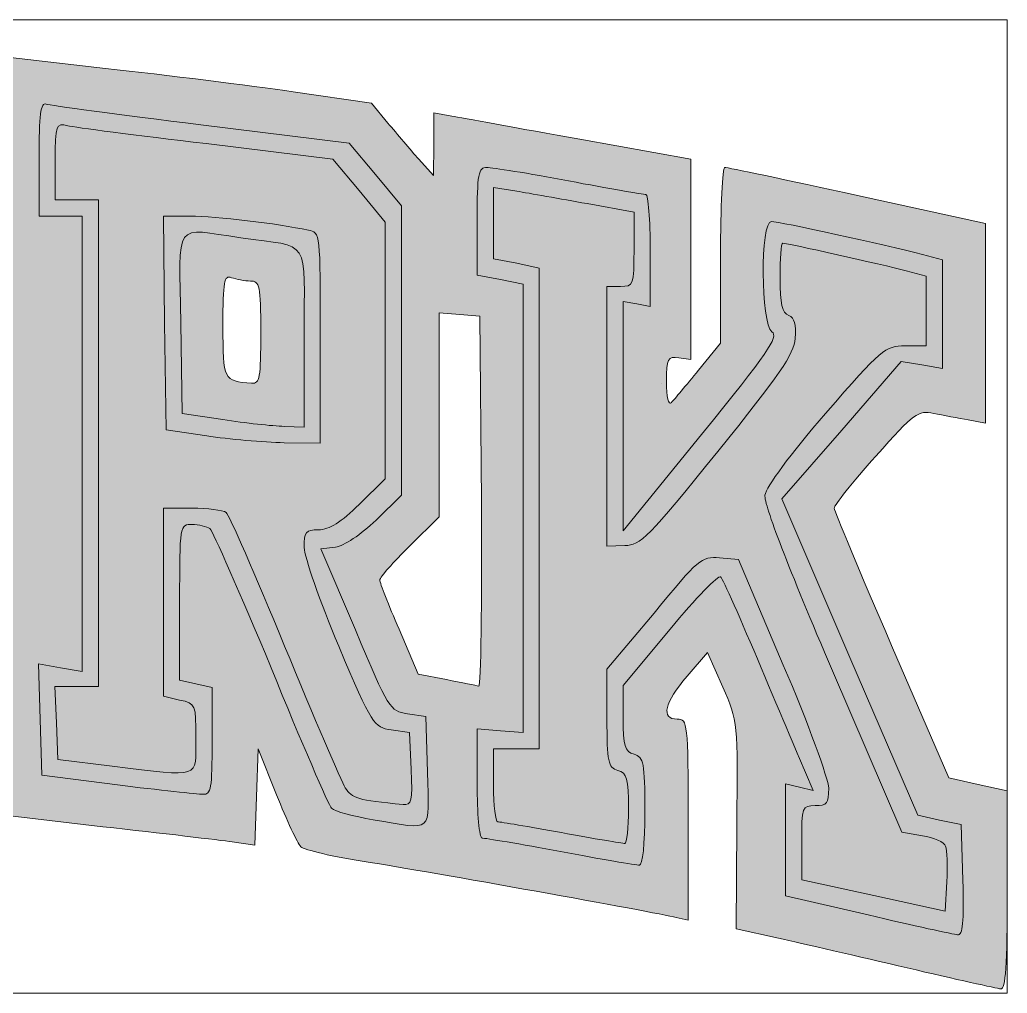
# Model space of a CAD drawing. Extents: x 718 to 1201, y 472 to 607.
# Drawn here: x 1064.1 to 1201, y 472 to 607 of the extents above; entities that cross this region are included whole.
import ezdxf

# ---------------------------------------------------------------- set-up
doc = ezdxf.new("R2010")
doc.units = 0
doc.header["$MEASUREMENT"] = 0
doc.layers.add('Capa 1', color=7, linetype='Continuous')

# ---------------------------------------------------------------- blocks, each defined once
blk = doc.blocks.new('block 2')
at = {"layer": 'Capa 1', "lineweight": 0}
blk.add_lwpolyline([(718, 472), (1201, 472), (1201, 607), (718, 607), (718, 472)], dxfattribs=at)

msp = doc.modelspace()

# ---------------------------------------------------------------- hatches: boundary and pattern name
at = {"layer": 'Capa 1', "true_color": 0x0269b3}
h = msp.add_hatch(color=152, dxfattribs=at)
h.dxf.hatch_style = 2
edge = h.paths.add_edge_path()
edge.add_spline(control_points=[(1187.12, 475.52), (1180.52, 477.1), (1172.5, 478.9), (1169.27, 479.65), (1169.27, 479.65), (1163.43, 480.93), (1163.43, 480.93), (1163.43, 480.93), (1163.5, 495.25), (1163.5, 495.25), (1163.65, 509.5), (1163.65, 509.73), (1161.55, 514.45), (1161.55, 514.45), (1159.45, 519.25), (1159.45, 519.25), (1159.45, 519.25), (1156.6, 515.95), (1156.6, 515.95), (1153.45, 512.27), (1152.93, 510.02), (1155.25, 510.02), (1156.68, 510.02), (1156.75, 509.5), (1156.75, 496.07), (1156.75, 496.07), (1156.75, 482.12), (1156.75, 482.12), (1156.75, 482.12), (1155.1, 482.5), (1155.1, 482.5), (1152.1, 483.25), (1120.68, 488.88), (1112.12, 490.23), (1107.62, 490.9), (1103.5, 491.88), (1103.05, 492.32), (1102.6, 492.77), (1101.1, 496), (1099.68, 499.52), (1099.68, 499.52), (1097.12, 505.9), (1097.12, 505.9), (1097.12, 505.9), (1096.9, 499.23), (1096.9, 499.23), (1096.9, 499.23), (1096.68, 492.55), (1096.68, 492.55), (1096.68, 492.55), (1093.52, 493), (1093.52, 493), (1091.8, 493.23), (1083.7, 494.2), (1075.6, 495.1), (1075.6, 495.1), (1060.75, 496.82), (1060.75, 496.82), (1060.75, 496.82), (1060.75, 504.32), (1060.75, 504.32), (1060.75, 504.32), (1057.23, 500.88), (1057.23, 500.88), (1057.23, 500.88), (1053.62, 497.5), (1053.62, 497.5), (1053.62, 497.5), (1039, 498.55), (1039, 498.55), (1030.98, 499.15), (1023.62, 499.82), (1022.73, 499.98), (1021.68, 500.2), (1018.75, 503.12), (1015.38, 507.32), (1015.38, 507.32), (1009.75, 514.3), (1009.75, 514.3), (1009.75, 514.3), (1009.75, 546.32), (1009.75, 546.32), (1009.75, 572.43), (1009.6, 578.27), (1008.77, 578.27), (1008.18, 578.27), (1004.65, 571.45), (1000.52, 562.52), (1000.52, 562.52), (993.25, 546.7), (993.25, 546.7), (993.25, 546.7), (993.25, 529), (993.25, 529), (993.25, 529), (996.25, 528.48), (996.25, 528.48), (996.25, 528.48), (999.25, 528.02), (999.25, 528.02), (999.25, 528.02), (999.25, 500.8), (999.25, 500.8), (999.25, 500.8), (990.85, 501.25), (990.85, 501.25), (986.2, 501.55), (977.57, 501.77), (971.73, 501.77), (971.73, 501.77), (961, 501.77), (961, 501.77), (961, 501.77), (961, 528.77), (961, 528.77), (961, 528.77), (967.75, 528.77), (967.75, 528.77), (967.75, 528.77), (967.75, 545.88), (967.75, 545.88), (967.75, 545.88), (959.8, 562.82), (959.8, 562.82), (959.8, 562.82), (951.77, 579.77), (951.77, 579.77), (951.77, 579.77), (943.75, 579.77), (943.75, 579.77), (943.75, 579.77), (943.75, 607), (943.75, 607), (943.75, 607), (977.35, 606.48), (977.35, 606.48), (995.8, 606.25), (1011.77, 605.8), (1012.98, 605.57), (1014.85, 605.12), (1015, 604.82), (1015, 601.3), (1015, 601.3), (1015, 597.48), (1015, 597.48), (1015, 597.48), (1018.98, 601.3), (1018.98, 601.3), (1018.98, 601.3), (1022.88, 605.12), (1022.88, 605.12), (1022.88, 605.12), (1038.25, 604), (1038.25, 604), (1038.25, 604), (1053.62, 602.95), (1053.62, 602.95), (1053.62, 602.95), (1057.23, 599.05), (1057.23, 599.05), (1057.23, 599.05), (1060.75, 595.23), (1060.75, 595.23), (1060.75, 595.23), (1060.75, 601.98), (1060.75, 601.98), (1060.75, 601.98), (1075.98, 600.25), (1075.98, 600.25), (1084.3, 599.35), (1096, 597.85), (1102, 597.02), (1102, 597.02), (1112.87, 595.45), (1112.87, 595.45), (1112.87, 595.45), (1115.12, 592.68), (1115.12, 592.68), (1116.4, 591.18), (1118.27, 588.93), (1119.4, 587.65), (1119.4, 587.65), (1121.43, 585.4), (1121.43, 585.4), (1121.43, 585.4), (1121.5, 589.75), (1121.5, 589.75), (1121.5, 589.75), (1121.5, 594.1), (1121.5, 594.1), (1121.5, 594.1), (1123.98, 593.65), (1123.98, 593.65), (1125.25, 593.43), (1133.27, 591.93), (1141.75, 590.43), (1141.75, 590.43), (1157.12, 587.65), (1157.12, 587.65), (1157.12, 587.65), (1157.12, 559.9), (1157.12, 559.9), (1157.12, 559.9), (1155.48, 560.12), (1155.48, 560.12), (1153.9, 560.35), (1153.75, 560.05), (1153.75, 556.82), (1153.75, 554.65), (1154.05, 553.52), (1154.43, 553.9), (1154.8, 554.35), (1156.52, 556.3), (1158.18, 558.4), (1158.18, 558.4), (1161.25, 562.15), (1161.25, 562.15), (1161.25, 562.15), (1161.25, 574.3), (1161.25, 574.3), (1161.25, 581.05), (1161.48, 586.52), (1161.85, 586.52), (1162.15, 586.52), (1170.4, 584.8), (1180.23, 582.62), (1180.23, 582.62), (1198, 578.73), (1198, 578.73), (1198, 578.73), (1198, 551.05), (1198, 551.05), (1198, 551.05), (1195.6, 551.5), (1195.6, 551.5), (1194.25, 551.73), (1192.07, 552.18), (1190.8, 552.4), (1188.62, 552.85), (1188.18, 552.55), (1182.77, 546.48), (1179.55, 542.88), (1177, 539.65), (1177, 539.27), (1177, 538.9), (1180.6, 530.35), (1184.95, 520.23), (1184.95, 520.23), (1192.9, 501.85), (1192.9, 501.85), (1192.9, 501.85), (1196.95, 500.95), (1196.95, 500.95), (1196.95, 500.95), (1201, 500.05), (1201, 500.05), (1201, 500.05), (1201, 486.25), (1201, 486.25), (1201, 475.75), (1200.77, 472.52), (1200.1, 472.6), (1199.57, 472.68), (1193.73, 473.95), (1187.12, 475.52), (1187.12, 475.52), (1187.12, 475.52), (1187.12, 475.52)], knot_values=[0, 0, 0, 0, 1, 1, 1, 2, 2, 2, 3, 3, 3, 4, 4, 4, 5, 5, 5, 6, 6, 6, 7, 7, 7, 8, 8, 8, 9, 9, 9, 10, 10, 10, 11, 11, 11, 12, 12, 12, 13, 13, 13, 14, 14, 14, 15, 15, 15, 16, 16, 16, 17, 17, 17, 18, 18, 18, 19, 19, 19, 20, 20, 20, 21, 21, 21, 22, 22, 22, 23, 23, 23, 24, 24, 24, 25, 25, 25, 26, 26, 26, 27, 27, 27, 28, 28, 28, 29, 29, 29, 30, 30, 30, 31, 31, 31, 32, 32, 32, 33, 33, 33, 34, 34, 34, 35, 35, 35, 36, 36, 36, 37, 37, 37, 38, 38, 38, 39, 39, 39, 40, 40, 40, 41, 41, 41, 42, 42, 42, 43, 43, 43, 44, 44, 44, 45, 45, 45, 46, 46, 46, 47, 47, 47, 48, 48, 48, 49, 49, 49, 50, 50, 50, 51, 51, 51, 52, 52, 52, 53, 53, 53, 54, 54, 54, 55, 55, 55, 56, 56, 56, 57, 57, 57, 58, 58, 58, 59, 59, 59, 60, 60, 60, 61, 61, 61, 62, 62, 62, 63, 63, 63, 64, 64, 64, 65, 65, 65, 66, 66, 66, 67, 67, 67, 68, 68, 68, 69, 69, 69, 70, 70, 70, 71, 71, 71, 72, 72, 72, 73, 73, 73, 74, 74, 74, 75, 75, 75, 76, 76, 76, 77, 77, 77, 78, 78, 78, 79, 79, 79, 80, 80, 80, 81, 81, 81, 82, 82, 82, 83, 83, 83, 84, 84, 84, 85, 85, 85, 86, 86, 86, 87, 87, 87, 88, 88, 88, 89, 89, 89, 89], degree=3, periodic=1)
edge = h.paths.add_edge_path()
edge.add_spline(control_points=[(1192.45, 492.4), (1192.3, 492.93), (1190.8, 493.6), (1189.23, 493.82), (1189.23, 493.82), (1186.38, 494.35), (1186.38, 494.35), (1186.38, 494.35), (1176.77, 516.7), (1176.77, 516.7), (1170.7, 530.88), (1167.25, 539.8), (1167.4, 541.07), (1167.55, 542.2), (1170.93, 546.77), (1175.8, 552.4), (1183.6, 561.4), (1184.05, 561.77), (1186.82, 561.77), (1186.82, 561.77), (1189.75, 561.77), (1189.75, 561.77), (1189.75, 561.77), (1189.75, 571.45), (1189.75, 571.45), (1189.75, 571.45), (1186.98, 572.2), (1186.98, 572.2), (1183.75, 573.02), (1170.48, 576.02), (1169.87, 576.02), (1169.65, 576.02), (1169.5, 573.85), (1169.5, 571.23), (1169.5, 567.55), (1169.8, 566.35), (1170.7, 565.98), (1171.52, 565.68), (1171.75, 564.77), (1171.6, 562.82), (1171.45, 560.65), (1169.35, 557.65), (1160.87, 547.15), (1151.2, 535.15), (1150.15, 534.1), (1147.98, 534.1), (1147.98, 534.1), (1145.5, 534.02), (1145.5, 534.02), (1145.5, 534.02), (1145.5, 570.02), (1145.5, 570.02), (1145.5, 570.02), (1147.37, 570.02), (1147.37, 570.02), (1149.18, 570.02), (1149.25, 570.18), (1149.25, 575.2), (1149.25, 575.2), (1149.25, 580.3), (1149.25, 580.3), (1149.25, 580.3), (1142.73, 581.5), (1142.73, 581.5), (1139.05, 582.18), (1134.7, 582.93), (1132.98, 583.23), (1132.98, 583.23), (1129.75, 583.75), (1129.75, 583.75), (1129.75, 583.75), (1129.75, 573.85), (1129.75, 573.85), (1129.75, 573.85), (1132.98, 573.25), (1132.98, 573.25), (1132.98, 573.25), (1136.12, 572.57), (1136.12, 572.57), (1136.12, 572.57), (1136.12, 505.9), (1136.12, 505.9), (1136.12, 505.9), (1129.75, 505.9), (1129.75, 505.9), (1129.75, 505.9), (1129.75, 500.8), (1129.75, 500.8), (1129.75, 498.02), (1130.05, 495.77), (1130.35, 495.77), (1130.73, 495.77), (1134.7, 495.1), (1139.2, 494.27), (1143.7, 493.45), (1147.6, 492.77), (1147.98, 492.77), (1148.27, 492.77), (1148.5, 494.95), (1148.5, 497.57), (1148.5, 501.77), (1148.27, 502.52), (1147, 502.9), (1145.65, 503.35), (1145.5, 504.02), (1145.5, 510.18), (1145.5, 510.18), (1145.5, 516.93), (1145.5, 516.93), (1145.5, 516.93), (1152.02, 524.73), (1152.02, 524.73), (1158.18, 532.23), (1158.62, 532.6), (1161.1, 532.38), (1161.1, 532.38), (1163.73, 532.15), (1163.73, 532.15), (1163.73, 532.15), (1169.95, 517.52), (1169.95, 517.52), (1173.4, 509.5), (1176.18, 501.77), (1176.25, 500.43), (1176.25, 498.32), (1176.02, 498.02), (1174.37, 498.02), (1172.57, 498.02), (1172.5, 497.88), (1172.5, 492.93), (1172.5, 492.93), (1172.5, 487.75), (1172.5, 487.75), (1172.5, 487.75), (1182.48, 485.57), (1182.48, 485.57), (1182.48, 485.57), (1192.38, 483.4), (1192.38, 483.4), (1192.38, 483.4), (1192.6, 487.45), (1192.6, 487.45), (1192.75, 489.62), (1192.68, 491.88), (1192.45, 492.4), (1192.45, 492.4), (1192.45, 492.4), (1192.45, 492.4)], knot_values=[0, 0, 0, 0, 1, 1, 1, 2, 2, 2, 3, 3, 3, 4, 4, 4, 5, 5, 5, 6, 6, 6, 7, 7, 7, 8, 8, 8, 9, 9, 9, 10, 10, 10, 11, 11, 11, 12, 12, 12, 13, 13, 13, 14, 14, 14, 15, 15, 15, 16, 16, 16, 17, 17, 17, 18, 18, 18, 19, 19, 19, 20, 20, 20, 21, 21, 21, 22, 22, 22, 23, 23, 23, 24, 24, 24, 25, 25, 25, 26, 26, 26, 27, 27, 27, 28, 28, 28, 29, 29, 29, 30, 30, 30, 31, 31, 31, 32, 32, 32, 33, 33, 33, 34, 34, 34, 35, 35, 35, 36, 36, 36, 37, 37, 37, 38, 38, 38, 39, 39, 39, 40, 40, 40, 41, 41, 41, 42, 42, 42, 43, 43, 43, 44, 44, 44, 45, 45, 45, 46, 46, 46, 47, 47, 47, 48, 48, 48, 49, 49, 49, 49], degree=3, periodic=1)
edge = h.paths.add_edge_path()
edge.add_spline(control_points=[(1118.35, 503.05), (1118.35, 503.05), (1118.12, 508.15), (1118.12, 508.15), (1118.12, 508.15), (1115.57, 508.52), (1115.57, 508.52), (1113.18, 508.9), (1112.95, 509.12), (1108.3, 520.15), (1105.68, 526.3), (1103.57, 532.52), (1103.5, 533.8), (1103.5, 535.98), (1103.73, 536.27), (1105.52, 536.27), (1106.95, 536.27), (1108.68, 537.32), (1111.15, 539.8), (1111.15, 539.8), (1114.75, 543.32), (1114.75, 543.32), (1114.75, 543.32), (1114.75, 578.95), (1114.75, 578.95), (1114.75, 578.95), (1111.15, 583.3), (1111.15, 583.3), (1111.15, 583.3), (1107.48, 587.65), (1107.48, 587.65), (1107.48, 587.65), (1089.93, 589.82), (1089.93, 589.82), (1080.25, 590.95), (1071.62, 592.07), (1070.73, 592.3), (1069.07, 592.68), (1069, 592.52), (1069, 587.35), (1069, 587.35), (1069, 582.02), (1069, 582.02), (1069, 582.02), (1075, 582.02), (1075, 582.02), (1075, 582.02), (1075, 514.52), (1075, 514.52), (1075, 514.52), (1068.93, 514.52), (1068.93, 514.52), (1068.93, 514.52), (1069.15, 509.5), (1069.15, 509.5), (1069.15, 509.5), (1069.38, 504.4), (1069.38, 504.4), (1069.38, 504.4), (1076.88, 503.5), (1076.88, 503.5), (1089.4, 502), (1088.5, 501.7), (1088.5, 507.32), (1088.5, 512.05), (1088.5, 512.2), (1086.25, 512.65), (1086.25, 512.65), (1084, 513.18), (1084, 513.18), (1084, 513.18), (1084, 539.27), (1084, 539.27), (1084, 539.27), (1087.98, 539.27), (1087.98, 539.27), (1090.07, 539.27), (1092.25, 538.98), (1092.7, 538.68), (1093.07, 538.38), (1096.75, 530.05), (1100.8, 520.15), (1104.85, 510.25), (1108.68, 501.4), (1109.2, 500.5), (1110.18, 499), (1110.93, 498.77), (1117.23, 498.18), (1118.43, 498.02), (1118.57, 498.62), (1118.35, 503.05), (1118.35, 503.05), (1118.35, 503.05), (1118.35, 503.05)], knot_values=[0, 0, 0, 0, 1, 1, 1, 2, 2, 2, 3, 3, 3, 4, 4, 4, 5, 5, 5, 6, 6, 6, 7, 7, 7, 8, 8, 8, 9, 9, 9, 10, 10, 10, 11, 11, 11, 12, 12, 12, 13, 13, 13, 14, 14, 14, 15, 15, 15, 16, 16, 16, 17, 17, 17, 18, 18, 18, 19, 19, 19, 20, 20, 20, 21, 21, 21, 22, 22, 22, 23, 23, 23, 24, 24, 24, 25, 25, 25, 26, 26, 26, 27, 27, 27, 28, 28, 28, 29, 29, 29, 30, 30, 30, 31, 31, 31, 31], degree=3, periodic=1)
edge = h.paths.add_edge_path()
edge.add_spline(control_points=[(1053.85, 510.7), (1053.85, 510.7), (1057.75, 515.12), (1057.75, 515.12), (1057.75, 515.12), (1057.75, 584.05), (1057.75, 584.05), (1057.75, 584.05), (1053.62, 589.3), (1053.62, 589.3), (1053.62, 589.3), (1049.43, 594.55), (1049.43, 594.55), (1049.43, 594.55), (1038.02, 595.52), (1038.02, 595.52), (1038.02, 595.52), (1026.62, 596.43), (1026.62, 596.43), (1026.62, 596.43), (1022.35, 591.7), (1022.35, 591.7), (1022.35, 591.7), (1018, 586.9), (1018, 586.9), (1018, 586.9), (1018, 518.65), (1018, 518.65), (1018, 518.65), (1026.4, 508.15), (1026.4, 508.15), (1026.4, 508.15), (1036.23, 507.32), (1036.23, 507.32), (1041.7, 506.88), (1046.95, 506.43), (1048, 506.43), (1049.43, 506.35), (1050.85, 507.4), (1053.85, 510.7), (1053.85, 510.7), (1053.85, 510.7), (1053.85, 510.7)], knot_values=[0, 0, 0, 0, 1, 1, 1, 2, 2, 2, 3, 3, 3, 4, 4, 4, 5, 5, 5, 6, 6, 6, 7, 7, 7, 8, 8, 8, 9, 9, 9, 10, 10, 10, 11, 11, 11, 12, 12, 12, 13, 13, 13, 14, 14, 14, 14], degree=3, periodic=1)
edge = h.paths.add_edge_path()
edge.add_spline(control_points=[(991, 514.9), (991, 514.9), (991, 520.52), (991, 520.52), (991, 520.52), (985, 520.52), (985, 520.52), (985, 520.52), (985, 550.3), (985, 550.3), (985, 550.3), (993.32, 568.38), (993.32, 568.38), (993.32, 568.38), (1001.73, 586.52), (1001.73, 586.52), (1001.73, 586.52), (1006.75, 586.52), (1006.75, 586.52), (1006.75, 586.52), (1006.75, 597.77), (1006.75, 597.77), (1006.75, 597.77), (999.1, 597.77), (999.1, 597.77), (994.82, 597.77), (990.62, 598), (989.73, 598.23), (988.07, 598.68), (988, 598.52), (988, 592.98), (988, 587.43), (988.07, 587.27), (989.88, 587.27), (992.88, 587.27), (992.27, 584.35), (987.1, 572.8), (987.1, 572.8), (982.45, 562.45), (982.45, 562.45), (982.45, 562.45), (979.9, 562.68), (979.9, 562.68), (977.35, 562.9), (977.2, 563.05), (972.93, 572.57), (967.82, 583.68), (967.15, 588.02), (970.38, 588.02), (972.18, 588.02), (972.25, 588.18), (972.25, 593.27), (972.25, 593.27), (972.25, 598.52), (972.25, 598.52), (972.25, 598.52), (952, 598.52), (952, 598.52), (952, 598.52), (952, 588.02), (952, 588.02), (952, 588.02), (957.77, 588.02), (957.77, 588.02), (957.77, 588.02), (966.93, 568.68), (966.93, 568.68), (966.93, 568.68), (976, 549.32), (976, 549.32), (976, 549.32), (975.85, 535.07), (975.85, 535.07), (975.85, 535.07), (975.62, 520.9), (975.62, 520.9), (975.62, 520.9), (972.48, 520.68), (972.48, 520.68), (972.48, 520.68), (969.25, 520.45), (969.25, 520.45), (969.25, 520.45), (969.25, 510.1), (969.25, 510.1), (969.25, 510.1), (979.98, 509.8), (979.98, 509.8), (985.82, 509.73), (990.7, 509.5), (990.85, 509.43), (990.93, 509.35), (991, 511.82), (991, 514.9), (991, 514.9), (991, 514.9), (991, 514.9)], knot_values=[0, 0, 0, 0, 1, 1, 1, 2, 2, 2, 3, 3, 3, 4, 4, 4, 5, 5, 5, 6, 6, 6, 7, 7, 7, 8, 8, 8, 9, 9, 9, 10, 10, 10, 11, 11, 11, 12, 12, 12, 13, 13, 13, 14, 14, 14, 15, 15, 15, 16, 16, 16, 17, 17, 17, 18, 18, 18, 19, 19, 19, 20, 20, 20, 21, 21, 21, 22, 22, 22, 23, 23, 23, 24, 24, 24, 25, 25, 25, 26, 26, 26, 27, 27, 27, 28, 28, 28, 29, 29, 29, 30, 30, 30, 31, 31, 31, 32, 32, 32, 32], degree=3, periodic=1)
edge = h.paths.add_edge_path()
edge.add_spline(control_points=[(1128.1, 540.18), (1128.1, 540.18), (1127.87, 565.9), (1127.87, 565.9), (1127.87, 565.9), (1125.1, 566.12), (1125.1, 566.12), (1125.1, 566.12), (1122.25, 566.35), (1122.25, 566.35), (1122.25, 566.35), (1122.25, 538.07), (1122.25, 538.07), (1122.25, 538.07), (1118.12, 534.02), (1118.12, 534.02), (1115.87, 531.77), (1114, 529.68), (1114, 529.3), (1114, 528.93), (1115.2, 525.85), (1116.7, 522.48), (1116.7, 522.48), (1119.32, 516.25), (1119.32, 516.25), (1119.32, 516.25), (1123.23, 515.5), (1123.23, 515.5), (1125.4, 515.05), (1127.35, 514.68), (1127.73, 514.6), (1128.02, 514.6), (1128.18, 526.07), (1128.1, 540.18), (1128.1, 540.18), (1128.1, 540.18), (1128.1, 540.18)], knot_values=[0, 0, 0, 0, 1, 1, 1, 2, 2, 2, 3, 3, 3, 4, 4, 4, 5, 5, 5, 6, 6, 6, 7, 7, 7, 8, 8, 8, 9, 9, 9, 10, 10, 10, 11, 11, 11, 12, 12, 12, 12], degree=3, periodic=1)
at = {"layer": 'Capa 1', "true_color": 0xf4862e}
h = msp.add_hatch(color=30, dxfattribs=at)
h.dxf.hatch_style = 2
edge = h.paths.add_edge_path()
edge.add_spline(control_points=[(1113.1, 496.07), (1110.32, 496.52), (1107.7, 497.2), (1107.32, 497.65), (1106.95, 498.02), (1103.12, 506.8), (1098.93, 517.15), (1094.65, 527.43), (1090.82, 536.12), (1090.45, 536.43), (1090, 536.73), (1088.88, 537.02), (1087.98, 537.02), (1086.25, 537.02), (1086.25, 536.95), (1086.25, 526.23), (1086.25, 526.23), (1086.25, 515.43), (1086.25, 515.43), (1086.25, 515.43), (1088.5, 514.9), (1088.5, 514.9), (1088.5, 514.9), (1090.75, 514.38), (1090.75, 514.38), (1090.75, 514.38), (1090.75, 506.95), (1090.75, 506.95), (1090.75, 500.35), (1090.6, 499.52), (1089.48, 499.6), (1088.73, 499.6), (1083.4, 500.2), (1077.62, 500.88), (1077.62, 500.88), (1067.12, 502.23), (1067.12, 502.23), (1067.12, 502.23), (1066.9, 509.95), (1066.9, 509.95), (1066.9, 509.95), (1066.68, 517.68), (1066.68, 517.68), (1066.68, 517.68), (1069.75, 517.15), (1069.75, 517.15), (1069.75, 517.15), (1072.75, 516.62), (1072.75, 516.62), (1072.75, 516.62), (1072.75, 579.77), (1072.75, 579.77), (1072.75, 579.77), (1066.75, 579.77), (1066.75, 579.77), (1066.75, 579.77), (1066.75, 587.73), (1066.75, 587.73), (1066.75, 593.8), (1066.98, 595.6), (1067.73, 595.3), (1068.18, 595.15), (1077.85, 593.8), (1089.18, 592.45), (1089.18, 592.45), (1109.73, 589.9), (1109.73, 589.9), (1109.73, 589.9), (1113.4, 585.55), (1113.4, 585.55), (1113.4, 585.55), (1117, 581.2), (1117, 581.2), (1117, 581.2), (1117, 541.07), (1117, 541.07), (1117, 541.07), (1113.48, 537.62), (1113.48, 537.62), (1111.37, 535.6), (1109.05, 534.02), (1107.85, 533.88), (1107.85, 533.88), (1105.82, 533.65), (1105.82, 533.65), (1105.82, 533.65), (1110.62, 522.4), (1110.62, 522.4), (1115.2, 511.38), (1115.43, 511.15), (1117.82, 510.77), (1117.82, 510.77), (1120.37, 510.4), (1120.37, 510.4), (1120.37, 510.4), (1120.6, 502.68), (1120.6, 502.68), (1120.82, 493.98), (1121.57, 494.65), (1113.1, 496.07), (1113.1, 496.07), (1113.1, 496.07), (1113.1, 496.07)], knot_values=[0, 0, 0, 0, 1, 1, 1, 2, 2, 2, 3, 3, 3, 4, 4, 4, 5, 5, 5, 6, 6, 6, 7, 7, 7, 8, 8, 8, 9, 9, 9, 10, 10, 10, 11, 11, 11, 12, 12, 12, 13, 13, 13, 14, 14, 14, 15, 15, 15, 16, 16, 16, 17, 17, 17, 18, 18, 18, 19, 19, 19, 20, 20, 20, 21, 21, 21, 22, 22, 22, 23, 23, 23, 24, 24, 24, 25, 25, 25, 26, 26, 26, 27, 27, 27, 28, 28, 28, 29, 29, 29, 30, 30, 30, 31, 31, 31, 32, 32, 32, 33, 33, 33, 34, 34, 34, 34], degree=3, periodic=1)
edge = h.paths.add_edge_path()
edge.add_spline(control_points=[(1103.5, 562.9), (1103.5, 577.07), (1104.62, 575.35), (1094.73, 576.77), (1085.27, 578.12), (1086.18, 579.4), (1086.4, 564.93), (1086.4, 564.93), (1086.62, 552.4), (1086.62, 552.4), (1086.62, 552.4), (1092.25, 551.57), (1092.25, 551.57), (1095.32, 551.05), (1099.15, 550.68), (1100.73, 550.6), (1100.73, 550.6), (1103.5, 550.52), (1103.5, 550.52), (1103.5, 550.52), (1103.5, 562.9), (1103.5, 562.9)], knot_values=[0, 0, 0, 0, 1, 1, 1, 2, 2, 2, 3, 3, 3, 4, 4, 4, 5, 5, 5, 6, 6, 6, 7, 7, 7, 7], degree=3, periodic=1)
h = msp.add_hatch(color=30, dxfattribs=at)
h.dxf.hatch_style = 2
edge = h.paths.add_edge_path()
edge.add_spline(control_points=[(1181.73, 482.87), (1181.73, 482.87), (1170.25, 485.5), (1170.25, 485.5), (1170.25, 485.5), (1170.25, 501.02), (1170.25, 501.02), (1170.25, 501.02), (1172.2, 500.57), (1172.2, 500.57), (1172.2, 500.57), (1174.07, 500.12), (1174.07, 500.12), (1174.07, 500.12), (1173.02, 502.6), (1173.02, 502.6), (1172.43, 504.02), (1169.65, 510.55), (1166.87, 517.15), (1164.1, 523.75), (1161.55, 529.45), (1161.25, 529.75), (1161.02, 530.05), (1157.8, 526.82), (1154.27, 522.48), (1154.27, 522.48), (1147.75, 514.68), (1147.75, 514.68), (1147.75, 514.68), (1147.75, 510.18), (1147.75, 510.18), (1147.75, 506.27), (1147.98, 505.52), (1149.25, 505.15), (1150.6, 504.7), (1150.75, 504.02), (1150.75, 497.2), (1150.75, 492.62), (1150.45, 489.77), (1150, 489.77), (1149.55, 489.77), (1144.6, 490.6), (1139.05, 491.65), (1133.5, 492.7), (1128.55, 493.52), (1128.18, 493.52), (1127.8, 493.52), (1127.5, 496.9), (1127.5, 501.1), (1127.5, 501.1), (1127.5, 508.68), (1127.5, 508.68), (1127.5, 508.68), (1130.73, 508.38), (1130.73, 508.38), (1130.73, 508.38), (1133.87, 508.15), (1133.87, 508.15), (1133.87, 508.15), (1133.87, 570.32), (1133.87, 570.32), (1133.87, 570.32), (1130.73, 571), (1130.73, 571), (1130.73, 571), (1127.5, 571.6), (1127.5, 571.6), (1127.5, 571.6), (1127.5, 579.1), (1127.5, 579.1), (1127.5, 585.7), (1127.65, 586.52), (1128.85, 586.52), (1129.52, 586.52), (1134.62, 585.7), (1140.18, 584.65), (1145.73, 583.6), (1150.52, 582.77), (1150.9, 582.77), (1151.2, 582.77), (1151.5, 579.25), (1151.5, 574.98), (1151.5, 574.98), (1151.5, 567.25), (1151.5, 567.25), (1151.5, 567.25), (1149.62, 567.62), (1149.62, 567.62), (1149.62, 567.62), (1147.75, 567.93), (1147.75, 567.93), (1147.75, 567.93), (1147.75, 536.12), (1147.75, 536.12), (1147.75, 536.12), (1158.62, 549.48), (1158.62, 549.48), (1167.77, 560.8), (1169.35, 563.05), (1168.37, 563.73), (1166.8, 564.85), (1166.73, 579.02), (1168.3, 579.02), (1169.35, 579.02), (1184.12, 575.8), (1189.23, 574.45), (1189.23, 574.45), (1192, 573.7), (1192, 573.7), (1192, 573.7), (1192, 558.62), (1192, 558.62), (1192, 558.62), (1189.15, 559.15), (1189.15, 559.15), (1189.15, 559.15), (1186.3, 559.6), (1186.3, 559.6), (1186.3, 559.6), (1178.05, 550.07), (1178.05, 550.07), (1178.05, 550.07), (1169.73, 540.55), (1169.73, 540.55), (1169.73, 540.55), (1179.18, 518.57), (1179.18, 518.57), (1179.18, 518.57), (1188.62, 496.68), (1188.62, 496.68), (1188.62, 496.68), (1191.62, 496), (1191.62, 496), (1191.62, 496), (1194.62, 495.4), (1194.62, 495.4), (1194.62, 495.4), (1194.85, 487.68), (1194.85, 487.68), (1195, 481.82), (1194.85, 480.02), (1194.1, 480.1), (1193.57, 480.18), (1187.95, 481.37), (1181.73, 482.87), (1181.73, 482.87), (1181.73, 482.87), (1181.73, 482.87)], knot_values=[0, 0, 0, 0, 1, 1, 1, 2, 2, 2, 3, 3, 3, 4, 4, 4, 5, 5, 5, 6, 6, 6, 7, 7, 7, 8, 8, 8, 9, 9, 9, 10, 10, 10, 11, 11, 11, 12, 12, 12, 13, 13, 13, 14, 14, 14, 15, 15, 15, 16, 16, 16, 17, 17, 17, 18, 18, 18, 19, 19, 19, 20, 20, 20, 21, 21, 21, 22, 22, 22, 23, 23, 23, 24, 24, 24, 25, 25, 25, 26, 26, 26, 27, 27, 27, 28, 28, 28, 29, 29, 29, 30, 30, 30, 31, 31, 31, 32, 32, 32, 33, 33, 33, 34, 34, 34, 35, 35, 35, 36, 36, 36, 37, 37, 37, 38, 38, 38, 39, 39, 39, 40, 40, 40, 41, 41, 41, 42, 42, 42, 43, 43, 43, 44, 44, 44, 45, 45, 45, 46, 46, 46, 47, 47, 47, 48, 48, 48, 49, 49, 49, 49], degree=3, periodic=1)
at = {"layer": 'Capa 1', "true_color": 0x0269b3}
h = msp.add_hatch(color=152, dxfattribs=at)
h.dxf.hatch_style = 2
edge = h.paths.add_edge_path()
edge.add_spline(control_points=[(1090, 549.32), (1090, 549.32), (1084.38, 550.15), (1084.38, 550.15), (1084.38, 550.15), (1084.15, 564.93), (1084.15, 564.93), (1084.15, 564.93), (1084, 579.77), (1084, 579.77), (1084, 579.77), (1087.75, 579.77), (1087.75, 579.77), (1091.27, 579.77), (1099.82, 578.73), (1104.1, 577.82), (1105.75, 577.52), (1105.75, 577.45), (1105.75, 562.9), (1105.75, 562.9), (1105.75, 548.27), (1105.75, 548.27), (1105.75, 548.27), (1100.73, 548.35), (1100.73, 548.35), (1097.88, 548.43), (1093.07, 548.8), (1090, 549.32), (1090, 549.32), (1090, 549.32), (1090, 549.32)], knot_values=[0, 0, 0, 0, 1, 1, 1, 2, 2, 2, 3, 3, 3, 4, 4, 4, 5, 5, 5, 6, 6, 6, 7, 7, 7, 8, 8, 8, 9, 9, 9, 10, 10, 10, 10], degree=3, periodic=1)
edge = h.paths.add_edge_path()
edge.add_spline(control_points=[(1097.5, 563.65), (1097.5, 570.18), (1097.35, 570.77), (1096.07, 570.77), (1095.25, 570.77), (1094.12, 571), (1093.45, 571.23), (1092.4, 571.6), (1092.25, 570.77), (1092.25, 564.55), (1092.25, 556.98), (1092.32, 556.9), (1096.23, 556.6), (1097.35, 556.52), (1097.5, 557.35), (1097.5, 563.65), (1097.5, 563.65), (1097.5, 563.65), (1097.5, 563.65)], knot_values=[0, 0, 0, 0, 1, 1, 1, 2, 2, 2, 3, 3, 3, 4, 4, 4, 5, 5, 5, 6, 6, 6, 6], degree=3, periodic=1)

# ---------------------------------------------------------------- linework, layer by layer
at = {"layer": 'Capa 1', "lineweight": 0}
for points in [[(1097.5, 563.65), (1097.5, 563.65)], [(1103.5, 562.9), (1103.5, 562.9)], [(1153, 556.52), (1153, 556.52)], [(1128.1, 540.18), (1128.1, 540.18)], [(1181.73, 482.87), (1181.73, 482.87)]]:
    msp.add_lwpolyline(points, dxfattribs=at)
for points, knots in [([(1187.12, 475.52), (1180.52, 477.1), (1172.5, 478.9), (1169.27, 479.65), (1169.27, 479.65), (1163.43, 480.93), (1163.43, 480.93), (1163.43, 480.93), (1163.5, 495.25), (1163.5, 495.25), (1163.65, 509.5), (1163.65, 509.73), (1161.55, 514.45), (1161.55, 514.45), (1159.45, 519.25), (1159.45, 519.25), (1159.45, 519.25), (1156.6, 515.95), (1156.6, 515.95), (1153.45, 512.27), (1152.93, 510.02), (1155.25, 510.02), (1156.68, 510.02), (1156.75, 509.5), (1156.75, 496.07), (1156.75, 496.07), (1156.75, 482.12), (1156.75, 482.12), (1156.75, 482.12), (1155.1, 482.5), (1155.1, 482.5), (1152.1, 483.25), (1120.68, 488.88), (1112.12, 490.23), (1107.62, 490.9), (1103.5, 491.88), (1103.05, 492.32), (1102.6, 492.77), (1101.1, 496), (1099.68, 499.52), (1099.68, 499.52), (1097.12, 505.9), (1097.12, 505.9), (1097.12, 505.9), (1096.9, 499.23), (1096.9, 499.23), (1096.9, 499.23), (1096.68, 492.55), (1096.68, 492.55), (1096.68, 492.55), (1093.52, 493), (1093.52, 493), (1091.8, 493.23), (1083.7, 494.2), (1075.6, 495.1), (1075.6, 495.1), (1060.75, 496.82), (1060.75, 496.82), (1060.75, 496.82), (1060.75, 504.32), (1060.75, 504.32), (1060.75, 504.32), (1057.23, 500.88), (1057.23, 500.88), (1057.23, 500.88), (1053.62, 497.5), (1053.62, 497.5), (1053.62, 497.5), (1039, 498.55), (1039, 498.55), (1030.98, 499.15), (1023.62, 499.82), (1022.73, 499.98), (1021.68, 500.2), (1018.75, 503.12), (1015.38, 507.32), (1015.38, 507.32), (1009.75, 514.3), (1009.75, 514.3), (1009.75, 514.3), (1009.75, 546.32), (1009.75, 546.32), (1009.75, 572.43), (1009.6, 578.27), (1008.77, 578.27), (1008.18, 578.27), (1004.65, 571.45), (1000.52, 562.52), (1000.52, 562.52), (993.25, 546.7), (993.25, 546.7), (993.25, 546.7), (993.25, 529), (993.25, 529), (993.25, 529), (996.25, 528.48), (996.25, 528.48), (996.25, 528.48), (999.25, 528.02), (999.25, 528.02), (999.25, 528.02), (999.25, 500.8), (999.25, 500.8), (999.25, 500.8), (990.85, 501.25), (990.85, 501.25), (986.2, 501.55), (977.57, 501.77), (971.73, 501.77), (971.73, 501.77), (961, 501.77), (961, 501.77), (961, 501.77), (961, 528.77), (961, 528.77), (961, 528.77), (967.75, 528.77), (967.75, 528.77), (967.75, 528.77), (967.75, 545.88), (967.75, 545.88), (967.75, 545.88), (959.8, 562.82), (959.8, 562.82), (959.8, 562.82), (951.77, 579.77), (951.77, 579.77), (951.77, 579.77), (943.75, 579.77), (943.75, 579.77), (943.75, 579.77), (943.75, 607), (943.75, 607), (943.75, 607), (977.35, 606.48), (977.35, 606.48), (995.8, 606.25), (1011.77, 605.8), (1012.98, 605.57), (1014.85, 605.12), (1015, 604.82), (1015, 601.3), (1015, 601.3), (1015, 597.48), (1015, 597.48), (1015, 597.48), (1018.98, 601.3), (1018.98, 601.3), (1018.98, 601.3), (1022.88, 605.12), (1022.88, 605.12), (1022.88, 605.12), (1038.25, 604), (1038.25, 604), (1038.25, 604), (1053.62, 602.95), (1053.62, 602.95), (1053.62, 602.95), (1057.23, 599.05), (1057.23, 599.05), (1057.23, 599.05), (1060.75, 595.23), (1060.75, 595.23), (1060.75, 595.23), (1060.75, 601.98), (1060.75, 601.98), (1060.75, 601.98), (1075.98, 600.25), (1075.98, 600.25), (1084.3, 599.35), (1096, 597.85), (1102, 597.02), (1102, 597.02), (1112.87, 595.45), (1112.87, 595.45), (1112.87, 595.45), (1115.12, 592.68), (1115.12, 592.68), (1116.4, 591.18), (1118.27, 588.93), (1119.4, 587.65), (1119.4, 587.65), (1121.43, 585.4), (1121.43, 585.4), (1121.43, 585.4), (1121.5, 589.75), (1121.5, 589.75), (1121.5, 589.75), (1121.5, 594.1), (1121.5, 594.1), (1121.5, 594.1), (1123.98, 593.65), (1123.98, 593.65), (1125.25, 593.43), (1133.27, 591.93), (1141.75, 590.43), (1141.75, 590.43), (1157.12, 587.65), (1157.12, 587.65), (1157.12, 587.65), (1157.12, 559.9), (1157.12, 559.9), (1157.12, 559.9), (1155.48, 560.12), (1155.48, 560.12), (1153.9, 560.35), (1153.75, 560.05), (1153.75, 556.82), (1153.75, 554.65), (1154.05, 553.52), (1154.43, 553.9), (1154.8, 554.35), (1156.52, 556.3), (1158.18, 558.4), (1158.18, 558.4), (1161.25, 562.15), (1161.25, 562.15), (1161.25, 562.15), (1161.25, 574.3), (1161.25, 574.3), (1161.25, 581.05), (1161.48, 586.52), (1161.85, 586.52), (1162.15, 586.52), (1170.4, 584.8), (1180.23, 582.62), (1180.23, 582.62), (1198, 578.73), (1198, 578.73), (1198, 578.73), (1198, 551.05), (1198, 551.05), (1198, 551.05), (1195.6, 551.5), (1195.6, 551.5), (1194.25, 551.73), (1192.07, 552.18), (1190.8, 552.4), (1188.62, 552.85), (1188.18, 552.55), (1182.77, 546.48), (1179.55, 542.88), (1177, 539.65), (1177, 539.27), (1177, 538.9), (1180.6, 530.35), (1184.95, 520.23), (1184.95, 520.23), (1192.9, 501.85), (1192.9, 501.85), (1192.9, 501.85), (1196.95, 500.95), (1196.95, 500.95), (1196.95, 500.95), (1201, 500.05), (1201, 500.05), (1201, 500.05), (1201, 486.25), (1201, 486.25), (1201, 475.75), (1200.77, 472.52), (1200.1, 472.6), (1199.57, 472.68), (1193.73, 473.95), (1187.12, 475.52), (1187.12, 475.52), (1187.12, 475.52), (1187.12, 475.52)], [0, 0, 0, 0, 1, 1, 1, 2, 2, 2, 3, 3, 3, 4, 4, 4, 5, 5, 5, 6, 6, 6, 7, 7, 7, 8, 8, 8, 9, 9, 9, 10, 10, 10, 11, 11, 11, 12, 12, 12, 13, 13, 13, 14, 14, 14, 15, 15, 15, 16, 16, 16, 17, 17, 17, 18, 18, 18, 19, 19, 19, 20, 20, 20, 21, 21, 21, 22, 22, 22, 23, 23, 23, 24, 24, 24, 25, 25, 25, 26, 26, 26, 27, 27, 27, 28, 28, 28, 29, 29, 29, 30, 30, 30, 31, 31, 31, 32, 32, 32, 33, 33, 33, 34, 34, 34, 35, 35, 35, 36, 36, 36, 37, 37, 37, 38, 38, 38, 39, 39, 39, 40, 40, 40, 41, 41, 41, 42, 42, 42, 43, 43, 43, 44, 44, 44, 45, 45, 45, 46, 46, 46, 47, 47, 47, 48, 48, 48, 49, 49, 49, 50, 50, 50, 51, 51, 51, 52, 52, 52, 53, 53, 53, 54, 54, 54, 55, 55, 55, 56, 56, 56, 57, 57, 57, 58, 58, 58, 59, 59, 59, 60, 60, 60, 61, 61, 61, 62, 62, 62, 63, 63, 63, 64, 64, 64, 65, 65, 65, 66, 66, 66, 67, 67, 67, 68, 68, 68, 69, 69, 69, 70, 70, 70, 71, 71, 71, 72, 72, 72, 73, 73, 73, 74, 74, 74, 75, 75, 75, 76, 76, 76, 77, 77, 77, 78, 78, 78, 79, 79, 79, 80, 80, 80, 81, 81, 81, 82, 82, 82, 83, 83, 83, 84, 84, 84, 85, 85, 85, 86, 86, 86, 87, 87, 87, 88, 88, 88, 89, 89, 89, 89]), ([(1113.1, 496.07), (1110.32, 496.52), (1107.7, 497.2), (1107.32, 497.65), (1106.95, 498.02), (1103.12, 506.8), (1098.93, 517.15), (1094.65, 527.43), (1090.82, 536.12), (1090.45, 536.43), (1090, 536.73), (1088.88, 537.02), (1087.98, 537.02), (1086.25, 537.02), (1086.25, 536.95), (1086.25, 526.23), (1086.25, 526.23), (1086.25, 515.43), (1086.25, 515.43), (1086.25, 515.43), (1088.5, 514.9), (1088.5, 514.9), (1088.5, 514.9), (1090.75, 514.38), (1090.75, 514.38), (1090.75, 514.38), (1090.75, 506.95), (1090.75, 506.95), (1090.75, 500.35), (1090.6, 499.52), (1089.48, 499.6), (1088.73, 499.6), (1083.4, 500.2), (1077.62, 500.88), (1077.62, 500.88), (1067.12, 502.23), (1067.12, 502.23), (1067.12, 502.23), (1066.9, 509.95), (1066.9, 509.95), (1066.9, 509.95), (1066.68, 517.68), (1066.68, 517.68), (1066.68, 517.68), (1069.75, 517.15), (1069.75, 517.15), (1069.75, 517.15), (1072.75, 516.62), (1072.75, 516.62), (1072.75, 516.62), (1072.75, 579.77), (1072.75, 579.77), (1072.75, 579.77), (1066.75, 579.77), (1066.75, 579.77), (1066.75, 579.77), (1066.75, 587.73), (1066.75, 587.73), (1066.75, 593.8), (1066.98, 595.6), (1067.73, 595.3), (1068.18, 595.15), (1077.85, 593.8), (1089.18, 592.45), (1089.18, 592.45), (1109.73, 589.9), (1109.73, 589.9), (1109.73, 589.9), (1113.4, 585.55), (1113.4, 585.55), (1113.4, 585.55), (1117, 581.2), (1117, 581.2), (1117, 581.2), (1117, 541.07), (1117, 541.07), (1117, 541.07), (1113.48, 537.62), (1113.48, 537.62), (1111.37, 535.6), (1109.05, 534.02), (1107.85, 533.88), (1107.85, 533.88), (1105.82, 533.65), (1105.82, 533.65), (1105.82, 533.65), (1110.62, 522.4), (1110.62, 522.4), (1115.2, 511.38), (1115.43, 511.15), (1117.82, 510.77), (1117.82, 510.77), (1120.37, 510.4), (1120.37, 510.4), (1120.37, 510.4), (1120.6, 502.68), (1120.6, 502.68), (1120.82, 493.98), (1121.57, 494.65), (1113.1, 496.07), (1113.1, 496.07), (1113.1, 496.07), (1113.1, 496.07)], [0, 0, 0, 0, 1, 1, 1, 2, 2, 2, 3, 3, 3, 4, 4, 4, 5, 5, 5, 6, 6, 6, 7, 7, 7, 8, 8, 8, 9, 9, 9, 10, 10, 10, 11, 11, 11, 12, 12, 12, 13, 13, 13, 14, 14, 14, 15, 15, 15, 16, 16, 16, 17, 17, 17, 18, 18, 18, 19, 19, 19, 20, 20, 20, 21, 21, 21, 22, 22, 22, 23, 23, 23, 24, 24, 24, 25, 25, 25, 26, 26, 26, 27, 27, 27, 28, 28, 28, 29, 29, 29, 30, 30, 30, 31, 31, 31, 32, 32, 32, 33, 33, 33, 34, 34, 34, 34]), ([(1118.35, 503.05), (1118.35, 503.05), (1118.12, 508.15), (1118.12, 508.15), (1118.12, 508.15), (1115.57, 508.52), (1115.57, 508.52), (1113.18, 508.9), (1112.95, 509.12), (1108.3, 520.15), (1105.68, 526.3), (1103.57, 532.52), (1103.5, 533.8), (1103.5, 535.98), (1103.73, 536.27), (1105.52, 536.27), (1106.95, 536.27), (1108.68, 537.32), (1111.15, 539.8), (1111.15, 539.8), (1114.75, 543.32), (1114.75, 543.32), (1114.75, 543.32), (1114.75, 578.95), (1114.75, 578.95), (1114.75, 578.95), (1111.15, 583.3), (1111.15, 583.3), (1111.15, 583.3), (1107.48, 587.65), (1107.48, 587.65), (1107.48, 587.65), (1089.93, 589.82), (1089.93, 589.82), (1080.25, 590.95), (1071.62, 592.07), (1070.73, 592.3), (1069.07, 592.68), (1069, 592.52), (1069, 587.35), (1069, 587.35), (1069, 582.02), (1069, 582.02), (1069, 582.02), (1075, 582.02), (1075, 582.02), (1075, 582.02), (1075, 514.52), (1075, 514.52), (1075, 514.52), (1068.93, 514.52), (1068.93, 514.52), (1068.93, 514.52), (1069.15, 509.5), (1069.15, 509.5), (1069.15, 509.5), (1069.38, 504.4), (1069.38, 504.4), (1069.38, 504.4), (1076.88, 503.5), (1076.88, 503.5), (1089.4, 502), (1088.5, 501.7), (1088.5, 507.32), (1088.5, 512.05), (1088.5, 512.2), (1086.25, 512.65), (1086.25, 512.65), (1084, 513.18), (1084, 513.18), (1084, 513.18), (1084, 539.27), (1084, 539.27), (1084, 539.27), (1087.98, 539.27), (1087.98, 539.27), (1090.07, 539.27), (1092.25, 538.98), (1092.7, 538.68), (1093.07, 538.38), (1096.75, 530.05), (1100.8, 520.15), (1104.85, 510.25), (1108.68, 501.4), (1109.2, 500.5), (1110.18, 499), (1110.93, 498.77), (1117.23, 498.18), (1118.43, 498.02), (1118.57, 498.62), (1118.35, 503.05), (1118.35, 503.05), (1118.35, 503.05), (1118.35, 503.05)], [0, 0, 0, 0, 1, 1, 1, 2, 2, 2, 3, 3, 3, 4, 4, 4, 5, 5, 5, 6, 6, 6, 7, 7, 7, 8, 8, 8, 9, 9, 9, 10, 10, 10, 11, 11, 11, 12, 12, 12, 13, 13, 13, 14, 14, 14, 15, 15, 15, 16, 16, 16, 17, 17, 17, 18, 18, 18, 19, 19, 19, 20, 20, 20, 21, 21, 21, 22, 22, 22, 23, 23, 23, 24, 24, 24, 25, 25, 25, 26, 26, 26, 27, 27, 27, 28, 28, 28, 29, 29, 29, 30, 30, 30, 31, 31, 31, 31]), ([(1181.73, 482.87), (1181.73, 482.87), (1170.25, 485.5), (1170.25, 485.5), (1170.25, 485.5), (1170.25, 501.02), (1170.25, 501.02), (1170.25, 501.02), (1172.2, 500.57), (1172.2, 500.57), (1172.2, 500.57), (1174.07, 500.12), (1174.07, 500.12), (1174.07, 500.12), (1173.02, 502.6), (1173.02, 502.6), (1172.43, 504.02), (1169.65, 510.55), (1166.87, 517.15), (1164.1, 523.75), (1161.55, 529.45), (1161.25, 529.75), (1161.02, 530.05), (1157.8, 526.82), (1154.27, 522.48), (1154.27, 522.48), (1147.75, 514.68), (1147.75, 514.68), (1147.75, 514.68), (1147.75, 510.18), (1147.75, 510.18), (1147.75, 506.27), (1147.98, 505.52), (1149.25, 505.15), (1150.6, 504.7), (1150.75, 504.02), (1150.75, 497.2), (1150.75, 492.62), (1150.45, 489.77), (1150, 489.77), (1149.55, 489.77), (1144.6, 490.6), (1139.05, 491.65), (1133.5, 492.7), (1128.55, 493.52), (1128.18, 493.52), (1127.8, 493.52), (1127.5, 496.9), (1127.5, 501.1), (1127.5, 501.1), (1127.5, 508.68), (1127.5, 508.68), (1127.5, 508.68), (1130.73, 508.38), (1130.73, 508.38), (1130.73, 508.38), (1133.87, 508.15), (1133.87, 508.15), (1133.87, 508.15), (1133.87, 570.32), (1133.87, 570.32), (1133.87, 570.32), (1130.73, 571), (1130.73, 571), (1130.73, 571), (1127.5, 571.6), (1127.5, 571.6), (1127.5, 571.6), (1127.5, 579.1), (1127.5, 579.1), (1127.5, 585.7), (1127.65, 586.52), (1128.85, 586.52), (1129.52, 586.52), (1134.62, 585.7), (1140.18, 584.65), (1145.73, 583.6), (1150.52, 582.77), (1150.9, 582.77), (1151.2, 582.77), (1151.5, 579.25), (1151.5, 574.98), (1151.5, 574.98), (1151.5, 567.25), (1151.5, 567.25), (1151.5, 567.25), (1149.62, 567.62), (1149.62, 567.62), (1149.62, 567.62), (1147.75, 567.93), (1147.75, 567.93), (1147.75, 567.93), (1147.75, 536.12), (1147.75, 536.12), (1147.75, 536.12), (1158.62, 549.48), (1158.62, 549.48), (1167.77, 560.8), (1169.35, 563.05), (1168.37, 563.73), (1166.8, 564.85), (1166.73, 579.02), (1168.3, 579.02), (1169.35, 579.02), (1184.12, 575.8), (1189.23, 574.45), (1189.23, 574.45), (1192, 573.7), (1192, 573.7), (1192, 573.7), (1192, 558.62), (1192, 558.62), (1192, 558.62), (1189.15, 559.15), (1189.15, 559.15), (1189.15, 559.15), (1186.3, 559.6), (1186.3, 559.6), (1186.3, 559.6), (1178.05, 550.07), (1178.05, 550.07), (1178.05, 550.07), (1169.73, 540.55), (1169.73, 540.55), (1169.73, 540.55), (1179.18, 518.57), (1179.18, 518.57), (1179.18, 518.57), (1188.62, 496.68), (1188.62, 496.68), (1188.62, 496.68), (1191.62, 496), (1191.62, 496), (1191.62, 496), (1194.62, 495.4), (1194.62, 495.4), (1194.62, 495.4), (1194.85, 487.68), (1194.85, 487.68), (1195, 481.82), (1194.85, 480.02), (1194.1, 480.1), (1193.57, 480.18), (1187.95, 481.37), (1181.73, 482.87), (1181.73, 482.87), (1181.73, 482.87), (1181.73, 482.87)], [0, 0, 0, 0, 1, 1, 1, 2, 2, 2, 3, 3, 3, 4, 4, 4, 5, 5, 5, 6, 6, 6, 7, 7, 7, 8, 8, 8, 9, 9, 9, 10, 10, 10, 11, 11, 11, 12, 12, 12, 13, 13, 13, 14, 14, 14, 15, 15, 15, 16, 16, 16, 17, 17, 17, 18, 18, 18, 19, 19, 19, 20, 20, 20, 21, 21, 21, 22, 22, 22, 23, 23, 23, 24, 24, 24, 25, 25, 25, 26, 26, 26, 27, 27, 27, 28, 28, 28, 29, 29, 29, 30, 30, 30, 31, 31, 31, 32, 32, 32, 33, 33, 33, 34, 34, 34, 35, 35, 35, 36, 36, 36, 37, 37, 37, 38, 38, 38, 39, 39, 39, 40, 40, 40, 41, 41, 41, 42, 42, 42, 43, 43, 43, 44, 44, 44, 45, 45, 45, 46, 46, 46, 47, 47, 47, 48, 48, 48, 49, 49, 49, 49]), ([(1192.45, 492.4), (1192.3, 492.93), (1190.8, 493.6), (1189.23, 493.82), (1189.23, 493.82), (1186.38, 494.35), (1186.38, 494.35), (1186.38, 494.35), (1176.77, 516.7), (1176.77, 516.7), (1170.7, 530.88), (1167.25, 539.8), (1167.4, 541.07), (1167.55, 542.2), (1170.93, 546.77), (1175.8, 552.4), (1183.6, 561.4), (1184.05, 561.77), (1186.82, 561.77), (1186.82, 561.77), (1189.75, 561.77), (1189.75, 561.77), (1189.75, 561.77), (1189.75, 571.45), (1189.75, 571.45), (1189.75, 571.45), (1186.98, 572.2), (1186.98, 572.2), (1183.75, 573.02), (1170.48, 576.02), (1169.87, 576.02), (1169.65, 576.02), (1169.5, 573.85), (1169.5, 571.23), (1169.5, 567.55), (1169.8, 566.35), (1170.7, 565.98), (1171.52, 565.68), (1171.75, 564.77), (1171.6, 562.82), (1171.45, 560.65), (1169.35, 557.65), (1160.87, 547.15), (1151.2, 535.15), (1150.15, 534.1), (1147.98, 534.1), (1147.98, 534.1), (1145.5, 534.02), (1145.5, 534.02), (1145.5, 534.02), (1145.5, 570.02), (1145.5, 570.02), (1145.5, 570.02), (1147.37, 570.02), (1147.37, 570.02), (1149.18, 570.02), (1149.25, 570.18), (1149.25, 575.2), (1149.25, 575.2), (1149.25, 580.3), (1149.25, 580.3), (1149.25, 580.3), (1142.73, 581.5), (1142.73, 581.5), (1139.05, 582.18), (1134.7, 582.93), (1132.98, 583.23), (1132.98, 583.23), (1129.75, 583.75), (1129.75, 583.75), (1129.75, 583.75), (1129.75, 573.85), (1129.75, 573.85), (1129.75, 573.85), (1132.98, 573.25), (1132.98, 573.25), (1132.98, 573.25), (1136.12, 572.57), (1136.12, 572.57), (1136.12, 572.57), (1136.12, 505.9), (1136.12, 505.9), (1136.12, 505.9), (1129.75, 505.9), (1129.75, 505.9), (1129.75, 505.9), (1129.75, 500.8), (1129.75, 500.8), (1129.75, 498.02), (1130.05, 495.77), (1130.35, 495.77), (1130.73, 495.77), (1134.7, 495.1), (1139.2, 494.27), (1143.7, 493.45), (1147.6, 492.77), (1147.98, 492.77), (1148.27, 492.77), (1148.5, 494.95), (1148.5, 497.57), (1148.5, 501.77), (1148.27, 502.52), (1147, 502.9), (1145.65, 503.35), (1145.5, 504.02), (1145.5, 510.18), (1145.5, 510.18), (1145.5, 516.93), (1145.5, 516.93), (1145.5, 516.93), (1152.02, 524.73), (1152.02, 524.73), (1158.18, 532.23), (1158.62, 532.6), (1161.1, 532.38), (1161.1, 532.38), (1163.73, 532.15), (1163.73, 532.15), (1163.73, 532.15), (1169.95, 517.52), (1169.95, 517.52), (1173.4, 509.5), (1176.18, 501.77), (1176.25, 500.43), (1176.25, 498.32), (1176.02, 498.02), (1174.37, 498.02), (1172.57, 498.02), (1172.5, 497.88), (1172.5, 492.93), (1172.5, 492.93), (1172.5, 487.75), (1172.5, 487.75), (1172.5, 487.75), (1182.48, 485.57), (1182.48, 485.57), (1182.48, 485.57), (1192.38, 483.4), (1192.38, 483.4), (1192.38, 483.4), (1192.6, 487.45), (1192.6, 487.45), (1192.75, 489.62), (1192.68, 491.88), (1192.45, 492.4), (1192.45, 492.4), (1192.45, 492.4), (1192.45, 492.4)], [0, 0, 0, 0, 1, 1, 1, 2, 2, 2, 3, 3, 3, 4, 4, 4, 5, 5, 5, 6, 6, 6, 7, 7, 7, 8, 8, 8, 9, 9, 9, 10, 10, 10, 11, 11, 11, 12, 12, 12, 13, 13, 13, 14, 14, 14, 15, 15, 15, 16, 16, 16, 17, 17, 17, 18, 18, 18, 19, 19, 19, 20, 20, 20, 21, 21, 21, 22, 22, 22, 23, 23, 23, 24, 24, 24, 25, 25, 25, 26, 26, 26, 27, 27, 27, 28, 28, 28, 29, 29, 29, 30, 30, 30, 31, 31, 31, 32, 32, 32, 33, 33, 33, 34, 34, 34, 35, 35, 35, 36, 36, 36, 37, 37, 37, 38, 38, 38, 39, 39, 39, 40, 40, 40, 41, 41, 41, 42, 42, 42, 43, 43, 43, 44, 44, 44, 45, 45, 45, 46, 46, 46, 47, 47, 47, 48, 48, 48, 49, 49, 49, 49]), ([(1090, 549.32), (1090, 549.32), (1084.38, 550.15), (1084.38, 550.15), (1084.38, 550.15), (1084.15, 564.93), (1084.15, 564.93), (1084.15, 564.93), (1084, 579.77), (1084, 579.77), (1084, 579.77), (1087.75, 579.77), (1087.75, 579.77), (1091.27, 579.77), (1099.82, 578.73), (1104.1, 577.82), (1105.75, 577.52), (1105.75, 577.45), (1105.75, 562.9), (1105.75, 562.9), (1105.75, 548.27), (1105.75, 548.27), (1105.75, 548.27), (1100.73, 548.35), (1100.73, 548.35), (1097.88, 548.43), (1093.07, 548.8), (1090, 549.32), (1090, 549.32), (1090, 549.32), (1090, 549.32)], [0, 0, 0, 0, 1, 1, 1, 2, 2, 2, 3, 3, 3, 4, 4, 4, 5, 5, 5, 6, 6, 6, 7, 7, 7, 8, 8, 8, 9, 9, 9, 10, 10, 10, 10]), ([(1103.5, 562.9), (1103.5, 577.07), (1104.62, 575.35), (1094.73, 576.77), (1085.27, 578.12), (1086.18, 579.4), (1086.4, 564.93), (1086.4, 564.93), (1086.62, 552.4), (1086.62, 552.4), (1086.62, 552.4), (1092.25, 551.57), (1092.25, 551.57), (1095.32, 551.05), (1099.15, 550.68), (1100.73, 550.6), (1100.73, 550.6), (1103.5, 550.52), (1103.5, 550.52), (1103.5, 550.52), (1103.5, 562.9), (1103.5, 562.9)], [0, 0, 0, 0, 1, 1, 1, 2, 2, 2, 3, 3, 3, 4, 4, 4, 5, 5, 5, 6, 6, 6, 7, 7, 7, 7]), ([(1097.5, 563.65), (1097.5, 570.18), (1097.35, 570.77), (1096.07, 570.77), (1095.25, 570.77), (1094.12, 571), (1093.45, 571.23), (1092.4, 571.6), (1092.25, 570.77), (1092.25, 564.55), (1092.25, 556.98), (1092.32, 556.9), (1096.23, 556.6), (1097.35, 556.52), (1097.5, 557.35), (1097.5, 563.65), (1097.5, 563.65), (1097.5, 563.65), (1097.5, 563.65)], [0, 0, 0, 0, 1, 1, 1, 2, 2, 2, 3, 3, 3, 4, 4, 4, 5, 5, 5, 6, 6, 6, 6]), ([(1128.1, 540.18), (1128.1, 540.18), (1127.87, 565.9), (1127.87, 565.9), (1127.87, 565.9), (1125.1, 566.12), (1125.1, 566.12), (1125.1, 566.12), (1122.25, 566.35), (1122.25, 566.35), (1122.25, 566.35), (1122.25, 538.07), (1122.25, 538.07), (1122.25, 538.07), (1118.12, 534.02), (1118.12, 534.02), (1115.87, 531.77), (1114, 529.68), (1114, 529.3), (1114, 528.93), (1115.2, 525.85), (1116.7, 522.48), (1116.7, 522.48), (1119.32, 516.25), (1119.32, 516.25), (1119.32, 516.25), (1123.23, 515.5), (1123.23, 515.5), (1125.4, 515.05), (1127.35, 514.68), (1127.73, 514.6), (1128.02, 514.6), (1128.18, 526.07), (1128.1, 540.18), (1128.1, 540.18), (1128.1, 540.18), (1128.1, 540.18)], [0, 0, 0, 0, 1, 1, 1, 2, 2, 2, 3, 3, 3, 4, 4, 4, 5, 5, 5, 6, 6, 6, 7, 7, 7, 8, 8, 8, 9, 9, 9, 10, 10, 10, 11, 11, 11, 12, 12, 12, 12])]:
    msp.add_open_spline(points, degree=3, knots=knots, dxfattribs=at)

# ---------------------------------------------------------------- block references
at = {"layer": 'Capa 1'}
msp.add_blockref('block 2', (0, 0), dxfattribs=at)

doc.saveas('drawing.dxf')
